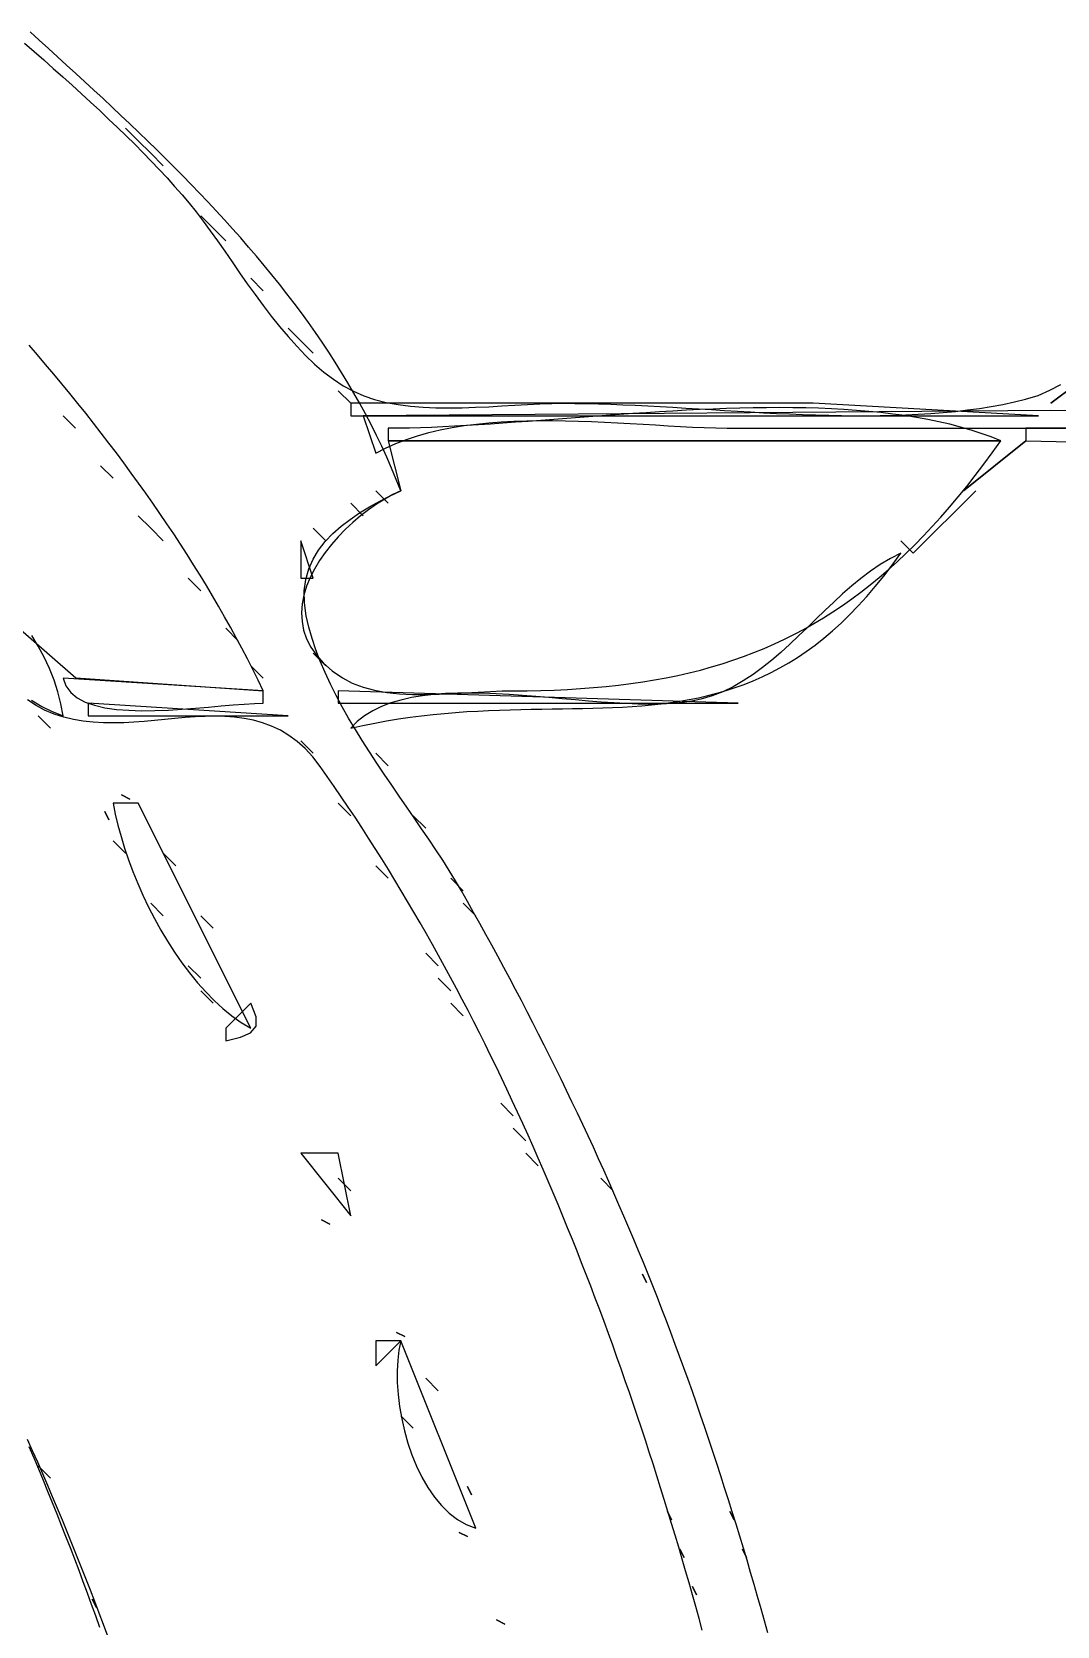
# Model space of a CAD drawing. Extents: x 0 to 1288, y 0 to 860.
# Drawn here: x 570.5 to 652.5, y 575.2 to 702.7 of the extents above; entities that cross this region are included whole.
import ezdxf

# ---------------------------------------------------------------- set-up
doc = ezdxf.new("R2010")
doc.units = 0
for name, color, linetype in [('C19', 19, 'CONTINUOUS'), ('C250', 250, 'CONTINUOUS'), ('C251', 251, 'CONTINUOUS'), ('C252', 252, 'CONTINUOUS'), ('C253', 253, 'CONTINUOUS'), ('C254', 254, 'CONTINUOUS'), ('C29', 29, 'CONTINUOUS'), ('C37', 37, 'CONTINUOUS'), ('C7', 7, 'CONTINUOUS')]:
    doc.layers.add(name, color=color, linetype=linetype)

msp = doc.modelspace()

# ---------------------------------------------------------------- linework, layer by layer
at = {"layer": 'C19'}
for points in [[(623.6558, 593), (623.3264, 593.9439), (622.9924, 594.8867), (622.6538, 595.8285), (622.3107, 596.7692), (621.9631, 597.7087), (621.611, 598.6471), (621.2545, 599.5842), (620.8937, 600.5202), (620.5286, 601.4548), (620.1591, 602.3882), (619.7854, 603.3203), (619.4075, 604.251), (619.0255, 605.1803), (618.6393, 606.1082), (618.2491, 607.0346), (617.8548, 607.9596), (617.4565, 608.883), (617.0542, 609.8049), (616.6481, 610.7253), (616.2381, 611.644), (615.8242, 612.5611), (615.4066, 613.4765), (614.9852, 614.3903), (614.5601, 615.3023), (614.1313, 616.2125), (613.6989, 617.121), (613.2629, 618.0276), (612.8234, 618.9324), (612.3804, 619.8353), (611.9339, 620.7362), (611.484, 621.6353), (611.0307, 622.5323), (610.5741, 623.4274), (610.1142, 624.3204), (609.651, 625.2113), (609.1846, 626.1001), (608.7151, 626.9868), (608.2424, 627.8714), (607.7666, 628.7537), (607.2878, 629.6338), (606.806, 630.5117), (606.3212, 631.3873), (605.8335, 632.2605), (605.3429, 633.1314), (604.8495, 634), (604.379, 634.8032), (603.8803, 635.6169), (603.3567, 636.4407), (602.8116, 637.274), (602.2484, 638.1162), (601.6705, 638.9668), (601.0814, 639.8252), (600.4845, 640.6909), (599.8831, 641.5634), (599.2806, 642.4421), (598.6806, 643.3265), (598.0863, 644.216), (597.5012, 645.1101), (596.9287, 646.0082), (596.3722, 646.9098), (595.8352, 647.8144), (595.3209, 648.7214), (594.8329, 649.6303), (594.3745, 650.5405), (593.9492, 651.4515), (593.5603, 652.3627), (593.2113, 653.2736), (592.9055, 654.1837), (592.6464, 655.0924), (592.4375, 655.9992), (592.2935, 657.0353), (592.2874, 658.003), (592.4087, 658.9058), (592.6469, 659.7474), (592.9916, 660.5313), (593.4324, 661.2613), (593.9588, 661.9408), (594.5604, 662.5737), (595.2268, 663.1635), (595.9474, 663.7137), (596.712, 664.2282), (597.5099, 664.7104), (598.3309, 665.164), (599.1643, 665.5926), (600, 666), (599.6423, 666.9049), (599.2693, 667.8005), (598.8813, 668.6868), (598.4786, 669.564), (598.0616, 670.4325), (597.6306, 671.2922), (597.1859, 672.1435), (596.7278, 672.9865), (596.2566, 673.8214), (595.7727, 674.6484), (595.2764, 675.4676), (594.7679, 676.2793), (594.2477, 677.0836), (593.7159, 677.8808), (593.1731, 678.6709), (592.6193, 679.4543), (592.0551, 680.2311), (591.4807, 681.0014), (590.8964, 681.7655), (590.3025, 682.5236), (589.6994, 683.2758), (589.0873, 684.0223), (588.4667, 684.7633), (587.8378, 685.499), (587.2009, 686.2296), (586.5563, 686.9553), (585.9045, 687.6762), (585.2456, 688.3926), (584.58, 689.1046), (583.9081, 689.8124), (583.2301, 690.5162), (582.5464, 691.2162), (581.8572, 691.9126), (581.163, 692.6056), (580.464, 693.2953), (579.7605, 693.9819), (579.0529, 694.6657), (578.3414, 695.3468), (577.6265, 696.0253), (576.9084, 696.7016), (576.1874, 697.3757), (575.4639, 698.0479), (574.7381, 698.7183), (574.0104, 699.3872), (573.2812, 700.0547), (572.5507, 700.721), (571.8192, 701.3863), (571.0871, 702.0507), (570.3547, 702.7145)], [(583, 659), (584, 658), (583, 659)], [(598, 598), (598, 596), (600, 598), (598, 598)], [(629.3591, 574.6267), (629.0914, 575.5942), (628.8201, 576.5615), (628.5452, 577.5289), (628.2667, 578.4962), (627.9847, 579.4635), (627.699, 580.4307), (627.4097, 581.3979), (627.1169, 582.365), (626.8204, 583.3321), (626.5203, 584.2992), (626.2166, 585.2661), (625.9092, 586.2331), (625.5983, 587.2), (625.2837, 588.1668), (624.9654, 589.1335), (624.6435, 590.1002), (624.3179, 591.0669), (623.9887, 592.0334), (623.6559, 593)], [(575.9325, 575.0681), (575.6069, 575.9794), (575.2777, 576.8897), (574.9449, 577.7987), (574.6085, 578.7066), (574.2684, 579.6133), (573.9248, 580.5189), (573.5776, 581.4233), (573.2267, 582.3264), (572.8723, 583.2284), (572.5143, 584.1291), (572.1526, 585.0285), (571.7874, 585.9268), (571.4186, 586.8238), (571.0462, 587.7195), (570.6703, 588.6139), (570.2907, 589.507)], [(604.666687, 582.666687), (605.333313, 582.333313), (604.666687, 582.666687)]]:
    msp.add_lwpolyline(points, dxfattribs=at)
at = {"layer": 'C250'}
for points in [[(578, 695), (579, 694), (578, 695)], [(579, 694), (580, 693), (579, 694)], [(599, 671), (599, 670), (648, 670), (647.2291, 670.3071), (646.4354, 670.5918), (645.6196, 670.8547), (644.7828, 671.0966), (643.9258, 671.3181), (643.0495, 671.5198), (642.1548, 671.7024), (641.2426, 671.8667), (640.3138, 672.0132), (639.3693, 672.1426), (638.41, 672.2557), (637.4367, 672.353), (636.4504, 672.4353), (635.452, 672.5031), (634.4424, 672.5573), (633.4224, 672.5983), (632.3931, 672.627), (631.3551, 672.644), (630.3096, 672.6499), (629.2573, 672.6455), (628.1991, 672.6313), (627.136, 672.6081), (626.0688, 672.5765), (624.9985, 672.5372), (623.926, 672.4909), (622.852, 672.4382), (621.7776, 672.3797), (620.7036, 672.3163), (619.631, 672.2485), (618.5606, 672.177), (617.4933, 672.1024), (616.43, 672.0255), (615.3716, 671.9469), (614.319, 671.8673), (613.2732, 671.7874), (612.2349, 671.7077), (611.2052, 671.629), (610.1848, 671.552), (609.1748, 671.4773), (608.1759, 671.4056), (607.1891, 671.3376), (606.2153, 671.2738), (605.2554, 671.2151), (604.3103, 671.162), (603.3808, 671.1153), (602.4679, 671.0756), (601.5725, 671.0435), (600.6954, 671.0197), (599.8376, 671.005), (599, 671)], [(592, 662), (592, 659), (593, 659), (592, 662)], [(570.4816, 649.2364), (571.2845, 648.75), (572.1236, 648.3358), (573, 648), (572.8188, 648.9611), (572.5742, 649.9142), (572.2685, 650.8557), (571.9042, 651.7816), (571.4837, 652.6882), (571.0094, 653.5717), (570.4837, 654.4284)], [(586, 655), (587, 654), (586, 655)], [(593, 653), (594, 652), (593, 653)], [(602, 595), (603, 594), (602, 595)], [(621.333313, 584.333313), (621.666687, 583.666687), (621.333313, 584.333313)], [(626.333313, 584.333313), (626.666687, 583.666687), (626.333313, 584.333313)], [(622.333313, 581.333313), (622.666687, 580.666687), (622.333313, 581.333313)], [(623.333313, 578.333313), (623.666687, 577.666687), (623.333313, 578.333313)]]:
    msp.add_lwpolyline(points, dxfattribs=at)
at = {"layer": 'C251'}
for points in [[(585, 687), (586, 686), (585, 687)], [(595, 674), (596, 673), (595, 674)], [(573, 672), (574, 671), (573, 672)], [(596, 665), (597, 664), (596, 665)], [(580, 663), (581, 662), (580, 663)], [(595, 650), (595, 649), (627, 649), (595, 650)], [(571, 648), (572, 647), (571, 648)], [(592, 646), (593, 645), (592, 646)], [(577, 641), (577.1725, 640.1368), (577.3829, 639.2485), (577.6301, 638.3395), (577.9132, 637.4142), (578.2312, 636.477), (578.5831, 635.5324), (578.9678, 634.5847), (579.3844, 633.6383), (579.8318, 632.6977), (580.3091, 631.7672), (580.8152, 630.8513), (581.3492, 629.9544), (581.91, 629.0809), (582.4966, 628.2352), (583.1081, 627.4218), (583.7435, 626.6449), (584.4017, 625.9091), (585.0817, 625.2187), (585.7825, 624.5782), (586.5032, 623.992), (587.2426, 623.4644), (588, 623), (579, 641), (577, 641)], [(595, 641), (596, 640), (595, 641)], [(598, 636), (599, 635), (598, 636)], [(580, 633), (581, 632), (580, 633)], [(608, 617), (609, 616), (608, 617)], [(592, 613), (596, 608), (595, 613), (592, 613)], [(616, 611), (617, 610), (616, 611)], [(619.333313, 603.333313), (619.666687, 602.666687), (619.333313, 603.333313)], [(627.333313, 581.333313), (627.666687, 580.666687), (627.333313, 581.333313)]]:
    msp.add_lwpolyline(points, dxfattribs=at)
at = {"layer": 'C252'}
for points in [[(588, 683), (589, 682), (588, 683)], [(652, 673), (656, 676), (652, 673)], [(650, 671), (650, 670), (695, 669), (683, 671), (650, 671)], [(599, 670), (600, 666), (599.3654, 665.6943), (598.7212, 665.338), (598.0735, 664.9345), (597.4284, 664.4872), (596.7921, 663.9994), (596.1706, 663.4748), (595.5701, 662.9165), (594.9968, 662.3282), (594.4567, 661.7131), (593.9561, 661.0747), (593.5009, 660.4164), (593.0975, 659.7417), (592.7518, 659.054), (592.4701, 658.3566), (592.2584, 657.653), (592.1229, 656.9466), (592.0698, 656.2408), (592.1051, 655.5391), (592.235, 654.8449), (592.4656, 654.1615), (592.8031, 653.4925), (593.2535, 652.8411), (593.8231, 652.211), (594.5179, 651.6053), (595.3441, 651.0277), (596.1286, 650.6091), (596.9872, 650.283), (597.9087, 650.0395), (598.8819, 649.8687), (599.8956, 649.7609), (600.9387, 649.7062), (602.0001, 649.6947), (603.0684, 649.7167), (604.1326, 649.7623), (605.1814, 649.8216), (606.2038, 649.8849), (607.1884, 649.9423), (608.1242, 649.9839), (609, 650), (610.1131, 650.0066), (611.2081, 650.0268), (612.2853, 650.0607), (613.3451, 650.1088), (614.3879, 650.1714), (615.414, 650.2487), (616.4239, 650.3411), (617.4179, 650.4489), (618.3965, 650.5724), (619.3601, 650.7119), (620.3089, 650.8677), (621.2435, 651.0402), (622.1642, 651.2296), (623.0714, 651.4363), (623.9655, 651.6606), (624.8468, 651.9028), (625.7159, 652.1632), (626.573, 652.4421), (627.4186, 652.7398), (628.253, 653.0568), (629.0767, 653.3931), (629.89, 653.7493), (630.6934, 654.1256), (631.4871, 654.5222), (632.2717, 654.9396), (633.0475, 655.378), (633.8148, 655.8378), (634.5742, 656.3193), (635.3259, 656.8227), (636.0704, 657.3484), (636.8081, 657.8967), (637.5393, 658.4679), (638.2645, 659.0624), (638.9839, 659.6804), (639.6982, 660.3223), (640.4075, 660.9883), (641.1123, 661.6788), (641.8131, 662.3942), (642.5101, 663.1346), (643.2038, 663.9005), (643.8946, 664.6921), (644.5829, 665.5098), (645.269, 666.3538), (645.9534, 667.2245), (646.6364, 668.1223), (647.3185, 669.0473), (648, 670), (599, 670)], [(645, 666), (650, 670), (645, 666)], [(576, 668), (577, 667), (576, 668)], [(641, 661), (646, 666), (641, 661)], [(593, 663), (594, 662), (593, 663)], [(640, 662), (641, 661), (640, 662)], [(588, 652), (589, 651), (588, 652)], [(573, 651), (573.2274, 650.382), (573.6066, 649.8643), (574.1228, 649.4392), (574.7613, 649.0992), (575.5073, 648.8366), (576.3461, 648.6437), (577.263, 648.5128), (578.2434, 648.4364), (579.2723, 648.4067), (580.3353, 648.4162), (581.4174, 648.4571), (582.5041, 648.5219), (583.5805, 648.6028), (584.632, 648.6923), (585.6438, 648.7827), (586.6012, 648.8662), (587.4895, 648.9354), (588.294, 648.9825), (589, 649), (589, 650), (573, 651)], [(598, 645), (599, 644), (598, 645)], [(577.666687, 641.666687), (578.333313, 641.333313), (577.666687, 641.666687)], [(601, 640), (602, 639), (601, 640)], [(577, 638), (578, 637), (577, 638)], [(581, 637), (582, 636), (581, 637)], [(605, 633), (606, 632), (605, 633)], [(584, 632), (585, 631), (584, 632)], [(583, 628), (584, 627), (583, 628)], [(584, 626), (585, 625), (584, 626)], [(588, 625), (586, 623), (586, 622), (587.1796, 622.2882), (587.9982, 622.6441), (588.4271, 623.1559), (588.4372, 623.9117), (588, 625)], [(604, 625), (605, 624), (604, 625)], [(609, 615), (610, 614), (609, 615)], [(610, 613), (611, 612), (610, 613)], [(595, 611), (596, 610), (595, 611)], [(593.666687, 607.666687), (594.333313, 607.333313), (593.666687, 607.666687)], [(599.666687, 598.666687), (600.333313, 598.333313), (599.666687, 598.666687)], [(600, 598), (599.8509, 597.2479), (599.7564, 596.4319), (599.7158, 595.5625), (599.7288, 594.6502), (599.7948, 593.7056), (599.9132, 592.7392), (600.0837, 591.7617), (600.3056, 590.7835), (600.5785, 589.8152), (600.9018, 588.8674), (601.2751, 587.9506), (601.6979, 587.0754), (602.1697, 586.2523), (602.6899, 585.4919), (603.258, 584.8048), (603.8736, 584.2015), (604.5361, 583.6925), (605.2451, 583.2885), (606, 583), (600, 598)], [(600, 592), (601, 591), (600, 592)], [(607.666687, 575.666687), (608.333313, 575.333313), (607.666687, 575.666687)]]:
    msp.add_lwpolyline(points, dxfattribs=at)
at = {"layer": 'C253'}
for points in [[(584, 688), (585, 687), (584, 688)], [(596, 673), (596, 672), (651, 672), (633, 673), (596, 673)], [(598, 666), (599, 665), (598, 666)], [(579, 664), (580, 663), (579, 664)], [(575, 649), (575, 648), (591, 648), (575, 649)], [(604, 635), (605, 634), (604, 635)], [(602, 629), (603, 628), (602, 629)], [(603, 627), (604, 626), (603, 627)], [(571, 588), (572, 587), (571, 588)], [(605.333313, 586.333313), (605.666687, 585.666687), (605.333313, 586.333313)]]:
    msp.add_lwpolyline(points, dxfattribs=at)
at = {"layer": 'C254'}
for points in [[(580, 693), (581, 692), (580, 693)], [(591, 679), (592, 678), (591, 679)], [(592, 678), (593, 677), (592, 678)], [(596, 647), (596.9679, 647.2196), (597.9264, 647.4165), (598.8757, 647.5918), (599.8159, 647.747), (600.7472, 647.8833), (601.6697, 648.002), (602.5836, 648.1046), (603.489, 648.1923), (604.3861, 648.2665), (605.2751, 648.3285), (606.156, 648.3796), (607.0291, 648.4211), (607.8945, 648.4545), (608.7524, 648.481), (609.6028, 648.5019), (610.4461, 648.5186), (611.2822, 648.5324), (612.1114, 648.5446), (612.9338, 648.5567), (613.7496, 648.5698), (614.559, 648.5853), (615.362, 648.6047), (616.1588, 648.6291), (616.9497, 648.6599), (617.7346, 648.6985), (618.5139, 648.7462), (619.2876, 648.8043), (620.056, 648.8741), (620.819, 648.957), (621.577, 649.0543), (622.3301, 649.1674), (623.0783, 649.2975), (623.822, 649.446), (624.5611, 649.6143), (625.2959, 649.8036), (626.0266, 650.0153), (626.7532, 650.2507), (627.476, 650.5112), (628.1951, 650.798), (628.9106, 651.1126), (629.6227, 651.4562), (630.3315, 651.8302), (631.0373, 652.2359), (631.7401, 652.6746), (632.4401, 653.1476), (633.1375, 653.6564), (633.8324, 654.2022), (634.5249, 654.7863), (635.2153, 655.4102), (635.9037, 656.075), (636.5902, 656.7822), (637.275, 657.5331), (637.9582, 658.329), (638.64, 659.1712), (639.3205, 660.0611), (640, 661), (639.1637, 660.5732), (638.3561, 660.0917), (637.5739, 659.562), (636.8136, 658.9908), (636.072, 658.3846), (635.3456, 657.7501), (634.6311, 657.0938), (633.9252, 656.4224), (633.2245, 655.7424), (632.5256, 655.0605), (631.8252, 654.3832), (631.12, 653.7172), (630.4065, 653.069), (629.6815, 652.4452), (628.9415, 651.8525), (628.1832, 651.2975), (627.4033, 650.7866), (626.5983, 650.3267), (625.765, 649.9241), (624.9, 649.5856), (624, 649.3178), (623.2765, 649.1645), (622.5039, 649.0519), (621.6859, 648.9765), (620.8264, 648.9344), (619.9292, 648.9221), (618.9982, 648.9358), (618.0372, 648.9719), (617.0501, 649.0267), (616.0408, 649.0965), (615.0131, 649.1777), (613.9708, 649.2666), (612.9178, 649.3595), (611.8579, 649.4527), (610.7951, 649.5426), (609.7331, 649.6254), (608.6758, 649.6976), (607.6271, 649.7554), (606.5908, 649.7952), (605.5707, 649.8133), (604.5707, 649.806), (603.5947, 649.7696), (602.6465, 649.7006), (601.73, 649.5951), (600.849, 649.4495), (600.0074, 649.2602), (599.209, 649.0235), (598.4576, 648.7357), (597.7572, 648.3931), (597.1115, 647.992), (596.5245, 647.5289), (596, 647)]]:
    msp.add_lwpolyline(points, dxfattribs=at)
at = {"layer": 'C29'}
for points in [[(695.996155, 672.277771), (652, 672.428955), (597, 672)], [(597, 672), (598, 669), (598.7934, 669.4108), (599.6165, 669.7793), (600.4673, 670.1074), (601.3439, 670.3971), (602.2445, 670.6505), (603.1671, 670.8694), (604.1099, 671.056), (605.071, 671.2123), (606.0484, 671.3401), (607.0403, 671.4415), (608.0448, 671.5185), (609.06, 671.5731), (610.0839, 671.6073), (611.1148, 671.6231), (612.1506, 671.6225), (613.1896, 671.6075), (614.2298, 671.58), (615.2692, 671.5421), (616.3061, 671.4957), (617.3386, 671.4429), (618.3646, 671.3857), (619.3824, 671.326), (620.3901, 671.2659), (621.3856, 671.2073), (622.3673, 671.1523), (623.3331, 671.1028), (624.2811, 671.0608), (625.2096, 671.0283), (626.1165, 671.0074), (627, 671), (695, 671)], [(576.333313, 640.333313), (576.666687, 639.666687), (576.333313, 640.333313)]]:
    msp.add_lwpolyline(points, dxfattribs=at)
at = {"layer": 'C37'}
msp.add_lwpolyline([(575.333313, 577.333313), (575.666687, 576.666687), (575.333313, 577.333313)], dxfattribs=at)
at = {"layer": 'C7'}
for points in [[(569.9122, 701.8223), (570.6832, 701.1437), (571.4503, 700.4662), (572.2126, 699.7895), (572.9693, 699.1137), (573.7197, 698.4385), (574.4627, 697.7639), (575.1977, 697.0897), (575.9237, 696.416), (576.6399, 695.7425), (577.3455, 695.0692), (578.0397, 694.396), (578.7215, 693.7227), (579.3902, 693.0492), (580.0449, 692.3756), (580.6848, 691.7016), (581.3091, 691.0271), (581.9168, 690.3521), (582.5072, 689.6764), (583.0794, 689), (583.6349, 688.31), (584.1963, 687.5745), (584.7642, 686.7999), (585.3395, 685.9927), (585.9231, 685.1595), (586.5156, 684.3069), (587.118, 683.4412), (587.7311, 682.569), (588.3556, 681.6968), (588.9923, 680.8311), (589.6422, 679.9786), (590.3059, 679.1455), (590.9844, 678.3386), (591.6784, 677.5642), (592.3887, 676.829), (593.1162, 676.1393), (593.8616, 675.5018), (594.6258, 674.9229), (595.4096, 674.4092), (596.2138, 673.9672), (597.0393, 673.6034)], [(558, 665), (574.003845, 651.027771), (589, 650), (588.5892, 650.8524), (588.1683, 651.7027), (587.7374, 652.5507), (587.2966, 653.3966), (586.8462, 654.2402), (586.3861, 655.0815), (585.9167, 655.9206), (585.4381, 656.7574), (584.9504, 657.5919), (584.4538, 658.424), (583.9484, 659.2539), (583.4345, 660.0813), (582.9121, 660.9064), (582.3814, 661.7292), (581.8426, 662.5495), (581.2959, 663.3674), (580.7414, 664.1829), (580.1792, 664.9959), (579.6095, 665.8065), (579.0325, 666.6146), (578.4484, 667.4202), (577.8572, 668.2232), (577.2592, 669.0238), (576.6545, 669.8218), (576.0433, 670.6173), (575.4257, 671.4101), (574.8019, 672.2004), (574.1721, 672.9881), (573.5363, 673.7732), (572.8948, 674.5556), (572.2477, 675.3353), (571.5952, 676.1124), (570.9375, 676.8868), (570.2746, 677.6585)], [(597.0393, 673.6033), (597.9152, 673.3074), (598.8336, 673.0737), (599.7888, 672.8961), (600.7753, 672.7689), (601.7874, 672.686), (602.8195, 672.6414), (603.8659, 672.6293), (604.921, 672.6437), (605.9792, 672.6787), (607.0349, 672.7283), (608.0823, 672.7865), (609.116, 672.8475), (610.1302, 672.9053), (611.1194, 672.9539), (612.0778, 672.9875), (613, 673), (613.9299, 672.9947), (614.873, 672.9797), (615.8284, 672.9559), (616.7953, 672.924), (617.7729, 672.885), (618.7606, 672.8399), (619.7573, 672.7894), (620.7624, 672.7347), (621.7751, 672.6764), (622.7946, 672.6156), (623.8201, 672.5532), (624.8507, 672.49), (625.8858, 672.4269), (626.9244, 672.365), (627.9659, 672.305), (629.0094, 672.2479), (630.0541, 672.1945), (631.0992, 672.1459), (632.144, 672.1028), (633.1876, 672.0663), (634.2293, 672.0372), (635.2683, 672.0163), (636.3037, 672.0047), (637.3348, 672.0032), (638.3608, 672.0128), (639.3809, 672.0342), (640.3943, 672.0686), (641.4002, 672.1166), (642.3978, 672.1793), (643.3863, 672.2576), (644.365, 672.3523), (645.333, 672.4644), (646.2895, 672.5948), (647.2338, 672.7443), (648.1651, 672.9139), (649.0825, 673.1045), (649.9853, 673.3171), (650.9838, 673.6308), (651.9161, 674.0377), (652.7984, 674.5137)], [(593.5601, 643.9413), (592.9681, 644.705), (592.3519, 645.3704), (591.7128, 645.9437), (591.0521, 646.4308), (590.3713, 646.8379), (589.6715, 647.171), (588.9544, 647.4364), (588.2211, 647.64), (587.473, 647.7879), (586.7116, 647.8864), (585.9382, 647.9414), (585.1542, 647.959), (584.3608, 647.9454), (583.5595, 647.9066), (582.7517, 647.8488), (581.9387, 647.778), (581.1219, 647.7004), (580.3025, 647.622), (579.4821, 647.5489), (578.662, 647.4872), (577.8435, 647.443), (577.028, 647.4225), (576.2168, 647.4317), (575.4113, 647.4767), (574.613, 647.5635), (573.8231, 647.6984), (573.043, 647.8874), (572.274, 648.1366), (571.5177, 648.4521), (570.8315, 648.8173), (570.1453, 649.2667)], [(624.1224, 574.8357), (623.8622, 575.7827), (623.5989, 576.7306), (623.3324, 577.6792), (623.0626, 578.6284), (622.7897, 579.5782), (622.5134, 580.5285), (622.2339, 581.4792), (621.951, 582.4303), (621.6648, 583.3817), (621.3753, 584.3332), (621.0823, 585.2849), (620.786, 586.2367), (620.4862, 587.1884), (620.1829, 588.1401), (619.8761, 589.0916), (619.5658, 590.0429), (619.252, 590.9939), (618.9346, 591.9445), (618.6136, 592.8947), (618.289, 593.8443), (617.9608, 594.7933), (617.6288, 595.7417), (617.2932, 596.6894), (616.9539, 597.6362), (616.6108, 598.5821), (616.264, 599.5271), (615.9133, 600.4711), (615.5589, 601.4139), (615.2006, 602.3556), (614.8384, 603.296), (614.4723, 604.2351), (614.1024, 605.1728), (613.7284, 606.109), (613.3505, 607.0437), (612.9686, 607.9767), (612.5827, 608.9081), (612.1927, 609.8377), (611.7987, 610.7655), (611.4006, 611.6914), (610.9983, 612.6153), (610.5919, 613.5371), (610.1814, 614.4568), (609.7666, 615.3743), (609.3476, 616.2896), (608.9244, 617.2025), (608.4969, 618.113), (608.0651, 619.021), (607.6289, 619.9264), (607.1884, 620.8292), (606.7436, 621.7293), (606.2943, 622.6266), (605.8407, 623.521), (605.3826, 624.4125), (604.92, 625.301), (604.4529, 626.1865), (603.9813, 627.0687), (603.5051, 627.9478), (603.0243, 628.8236), (602.539, 629.696), (602.049, 630.565), (601.5544, 631.4304), (601.0551, 632.2923), (600.5512, 633.1505), (600.0424, 634.005), (599.529, 634.8557), (599.0107, 635.7025), (598.4877, 636.5453), (597.9598, 637.3842), (597.4271, 638.2189), (596.8895, 639.0495), (596.347, 639.8758), (595.7996, 640.6978), (595.2472, 641.5154), (594.6899, 642.3286), (594.1275, 643.1372), (593.5602, 643.9413)], [(570.124, 590.1324), (570.5321, 589.2159), (570.9367, 588.2974), (571.338, 587.3769), (571.7359, 586.4543), (572.1304, 585.5297), (572.5215, 584.603), (572.9092, 583.6743), (573.2935, 582.7436), (573.6745, 581.8108), (574.052, 580.8759), (574.4262, 579.939), (574.797, 579), (575.1553, 578.0813), (575.5095, 577.1618), (575.8594, 576.2413), (576.2052, 575.3198), (576.5467, 574.3975)]]:
    msp.add_lwpolyline(points, dxfattribs=at)

doc.saveas('drawing.dxf')
